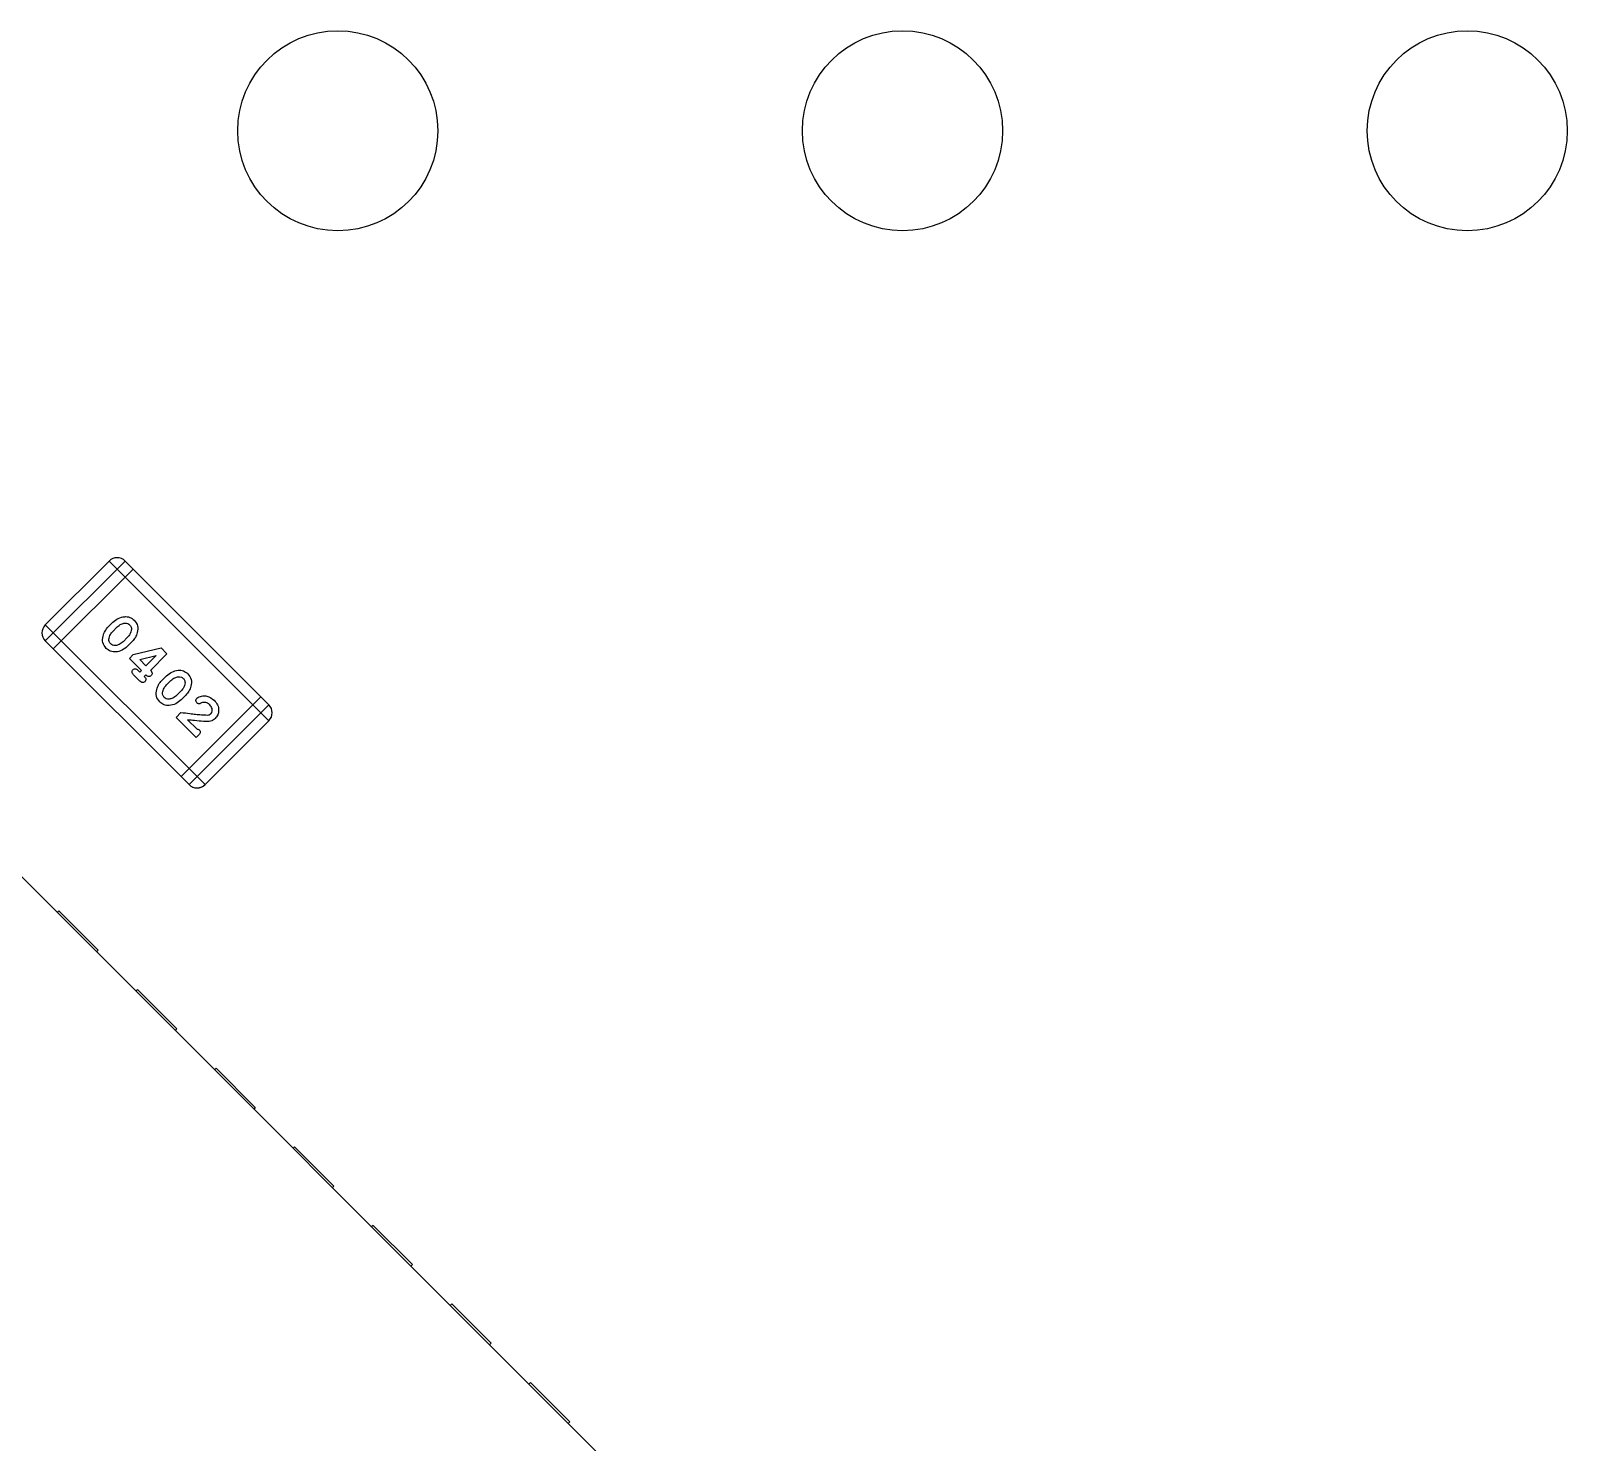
# Model space of a CAD drawing. Header units: millimetres. Extents: x 16604 to 36223, y 4309 to 8014.
# Drawn here: x 19489.84 to 19496.75, y 5308.1 to 5314.45 of the extents above; entities that cross this region are included whole.
import ezdxf

# ---------------------------------------------------------------- set-up
doc = ezdxf.new("R2010")
doc.units = ezdxf.units.MM
doc.layers.get('0').update_dxf_attribs({"lineweight": 35})

msp = doc.modelspace()

# ---------------------------------------------------------------- linework, layer by layer
at = {"color": 7, "linetype": 'Continuous', "lineweight": 25}
for p, q in [((19490.1883, 5312.0606), (19489.901, 5311.7732)), ((19490.2602, 5312.0606), (19489.901, 5311.7014)), ((19490.2242, 5312.0247), (19490.1883, 5312.0606)), ((19490.2242, 5312.0247), (19490.2602, 5311.9888)), ((19490.2961, 5312.0247), (19490.2602, 5312.0606)), ((19490.2602, 5312.0606), (19490.9067, 5311.414)), ((19490.2961, 5312.0247), (19490.2602, 5311.9888)), ((19490.2602, 5311.9888), (19489.9728, 5311.7014)), ((19490.8349, 5311.414), (19490.2602, 5311.9888)), ((19489.9369, 5311.7373), (19489.901, 5311.7732)), ((19489.9728, 5311.7014), (19489.9369, 5311.7373)), ((19490.1839, 5311.7642), (19490.2048, 5311.7851)), ((19490.2046, 5311.7441), (19490.2249, 5311.7644)), ((19489.901, 5311.7014), (19489.9369, 5311.6655)), ((19489.9728, 5311.7014), (19489.9369, 5311.6655)), ((19489.9369, 5311.6655), (19490.5116, 5311.0907)), ((19490.5475, 5311.1267), (19489.9728, 5311.7014)), ((19490.2712, 5311.718), (19490.251, 5311.6978)), ((19490.2919, 5311.698), (19490.271, 5311.677)), ((19490.2966, 5311.6396), (19490.4216, 5311.6698)), ((19490.4216, 5311.6698), (19490.4483, 5311.643)), ((19490.2796, 5311.6226), (19490.2966, 5311.6396)), ((19490.3334, 5311.5688), (19490.2796, 5311.6226)), ((19490.3257, 5311.6173), (19490.3998, 5311.6352)), ((19490.3538, 5311.5892), (19490.3257, 5311.6173)), ((19490.3998, 5311.6352), (19490.3538, 5311.5892)), ((19490.4483, 5311.643), (19490.3742, 5311.5688)), ((19490.326, 5311.5206), (19490.2982, 5311.5484)), ((19490.3186, 5311.5688), (19490.326, 5311.5614)), ((19490.326, 5311.5614), (19490.3334, 5311.5688)), ((19490.3538, 5311.5484), (19490.3464, 5311.541)), ((19490.4249, 5311.5232), (19490.4458, 5311.5441)), ((19490.4456, 5311.5031), (19490.4659, 5311.5234)), ((19490.5122, 5311.477), (19490.492, 5311.4567)), ((19490.533, 5311.4569), (19490.512, 5311.436)), ((19490.8349, 5311.414), (19490.5116, 5311.0907)), ((19490.9067, 5311.414), (19490.5835, 5311.0907)), ((19490.8708, 5311.45), (19490.8349, 5311.414)), ((19490.8349, 5311.414), (19490.8708, 5311.3781)), ((19490.8708, 5311.45), (19490.9067, 5311.414)), ((19490.4891, 5311.3575), (19490.5114, 5311.3797)), ((19490.58, 5311.2666), (19490.4891, 5311.3575)), ((19490.541, 5311.3464), (19490.5837, 5311.3037)), ((19490.6194, 5311.0548), (19490.9067, 5311.3422)), ((19490.9067, 5311.3422), (19490.8708, 5311.3781)), ((19489.1593, 5311.2751), (19494.109, 5306.3253)), ((19490.5892, 5311.2759), (19490.58, 5311.2666)), ((19490.5835, 5311.0907), (19490.5475, 5311.1267)), ((19490.5116, 5311.0907), (19490.5475, 5311.0548)), ((19490.5475, 5311.0548), (19490.5835, 5311.0907)), ((19490.6194, 5311.0548), (19490.5835, 5311.0907)), ((19489.9618, 5310.4866), (19489.9547, 5310.4796)), ((19490.1386, 5310.3099), (19489.9618, 5310.4866)), ((19490.1386, 5310.3099), (19490.1315, 5310.3028)), ((19490.3154, 5310.1331), (19490.3083, 5310.126)), ((19490.4921, 5309.9563), (19490.3154, 5310.1331)), ((19490.4921, 5309.9563), (19490.4851, 5309.9492)), ((19490.6689, 5309.7795), (19490.6619, 5309.7725)), ((19490.8457, 5309.6028), (19490.6689, 5309.7795)), ((19490.8457, 5309.6028), (19490.8386, 5309.5957)), ((19491.0225, 5309.426), (19491.0154, 5309.4189)), ((19491.1993, 5309.2492), (19491.0225, 5309.426)), ((19491.1993, 5309.2492), (19491.1922, 5309.2421)), ((19491.376, 5309.0724), (19491.369, 5309.0654)), ((19491.5528, 5308.8957), (19491.376, 5309.0724)), ((19491.5528, 5308.8957), (19491.5457, 5308.8886)), ((19491.7296, 5308.7189), (19491.7225, 5308.7118)), ((19491.9064, 5308.5421), (19491.7296, 5308.7189)), ((19491.9064, 5308.5421), (19491.8993, 5308.535)), ((19492.0831, 5308.3653), (19492.0761, 5308.3583)), ((19492.2599, 5308.1885), (19492.0831, 5308.3653)), ((19492.2599, 5308.1885), (19492.2528, 5308.1815))]:
    msp.add_line(p, q, dxfattribs=at)
for centre in [(19491.2167, 5313.9961), (19493.7567, 5313.9961), (19496.2967, 5313.9961)]:
    msp.add_circle(centre, 0.45, dxfattribs=at)
for centre, start, end in [((19490.2242, 5312.0247), 45, 135), ((19489.9369, 5311.7373), 135, 225), ((19490.8708, 5311.3781), 315, 45), ((19490.5835, 5311.0907), 225, 315)]:
    msp.add_arc(centre, 0.0508, start, end, dxfattribs=at)
for points, knots in [([(19490.2048, 5311.7851), (19490.2127, 5311.7914), (19490.2284, 5311.8039), (19490.2556, 5311.8119), (19490.2823, 5311.8096), (19490.2946, 5311.7994), (19490.3007, 5311.7943)], [0, 0, 0, 0, 0.280233, 0.56078, 0.780163, 1, 1, 1, 1]), ([(19490.175, 5311.6679), (19490.1685, 5311.676), (19490.1556, 5311.6923), (19490.16, 5311.7217), (19490.1684, 5311.746), (19490.1787, 5311.7581), (19490.1839, 5311.7642)], [0, 0, 0, 0, 0.278665, 0.558122, 0.779114, 1, 1, 1, 1]), ([(19490.1873, 5311.7088), (19490.1889, 5311.7162), (19490.1917, 5311.7295), (19490.2007, 5311.7396), (19490.2046, 5311.7441)], [0, 0, 0, 0, 0.559159, 1, 1, 1, 1]), ([(19490.2249, 5311.7644), (19490.2305, 5311.7692), (19490.2405, 5311.7779), (19490.2534, 5311.7804), (19490.2591, 5311.7815)], [0, 0, 0, 0, 0.559873, 1, 1, 1, 1]), ([(19490.2591, 5311.7815), (19490.2636, 5311.7814), (19490.2717, 5311.7812), (19490.2778, 5311.776), (19490.2805, 5311.7738)], [0, 0, 0, 0, 0.5588939, 1, 1, 1, 1]), ([(19490.2886, 5311.7532), (19490.287, 5311.7458), (19490.2841, 5311.7326), (19490.2752, 5311.7225), (19490.2712, 5311.718)], [0, 0, 0, 0, 0.559235, 1, 1, 1, 1]), ([(19490.2805, 5311.7738), (19490.2833, 5311.7704), (19490.2884, 5311.7644), (19490.2885, 5311.7566), (19490.2886, 5311.7532)], [0, 0, 0, 0, 0.559719, 1, 1, 1, 1]), ([(19490.3007, 5311.7943), (19490.3072, 5311.7862), (19490.3201, 5311.77), (19490.3158, 5311.7405), (19490.3075, 5311.7161), (19490.2971, 5311.704), (19490.2919, 5311.698)], [0, 0, 0, 0, 0.278653, 0.558132, 0.779122, 1, 1, 1, 1]), ([(19490.271, 5311.677), (19490.2632, 5311.6708), (19490.2474, 5311.6582), (19490.2201, 5311.6502), (19490.1934, 5311.6527), (19490.1811, 5311.6628), (19490.175, 5311.6679)], [0, 0, 0, 0, 0.280233, 0.560818, 0.780182, 1, 1, 1, 1]), ([(19490.1954, 5311.6883), (19490.1926, 5311.6916), (19490.1875, 5311.6976), (19490.1874, 5311.7054), (19490.1873, 5311.7088)], [0, 0, 0, 0, 0.559767, 1, 1, 1, 1]), ([(19490.2167, 5311.6806), (19490.2122, 5311.6807), (19490.2042, 5311.6809), (19490.1981, 5311.686), (19490.1954, 5311.6883)], [0, 0, 0, 0, 0.55887, 1, 1, 1, 1]), ([(19490.251, 5311.6978), (19490.2454, 5311.6929), (19490.2354, 5311.6842), (19490.2224, 5311.6817), (19490.2167, 5311.6806)], [0, 0, 0, 0, 0.559888, 1, 1, 1, 1]), ([(19490.2982, 5311.5484), (19490.2965, 5311.5503), (19490.2932, 5311.5539), (19490.2905, 5311.5605), (19490.2917, 5311.5671), (19490.2942, 5311.5701), (19490.2954, 5311.5716)], [0, 0, 0, 0, 0.280947, 0.560058, 0.77987, 1, 1, 1, 1]), ([(19490.2954, 5311.5716), (19490.2974, 5311.5732), (19490.3013, 5311.5762), (19490.3108, 5311.5758), (19490.3156, 5311.5715), (19490.3186, 5311.5688)], [0, 0, 0, 0, 0.280041, 0.559337, 1, 1, 1, 1]), ([(19490.3492, 5311.5179), (19490.3472, 5311.5163), (19490.3432, 5311.5133), (19490.3337, 5311.5136), (19490.3289, 5311.518), (19490.326, 5311.5206)], [0, 0, 0, 0, 0.280064, 0.559335, 1, 1, 1, 1]), ([(19490.3464, 5311.541), (19490.3481, 5311.5392), (19490.3514, 5311.5356), (19490.3539, 5311.5289), (19490.3529, 5311.5224), (19490.3504, 5311.5194), (19490.3492, 5311.5179)], [0, 0, 0, 0, 0.280975, 0.560088, 0.779862, 1, 1, 1, 1]), ([(19490.377, 5311.5457), (19490.375, 5311.5441), (19490.371, 5311.5411), (19490.3615, 5311.5414), (19490.3567, 5311.5458), (19490.3538, 5311.5484)], [0, 0, 0, 0, 0.280064, 0.559335, 1, 1, 1, 1]), ([(19490.3742, 5311.5688), (19490.3759, 5311.567), (19490.3792, 5311.5634), (19490.3817, 5311.5567), (19490.3807, 5311.5502), (19490.3782, 5311.5472), (19490.377, 5311.5457)], [0, 0, 0, 0, 0.280975, 0.560088, 0.779862, 1, 1, 1, 1]), ([(19490.416, 5311.4269), (19490.4095, 5311.435), (19490.3966, 5311.4513), (19490.401, 5311.4807), (19490.4094, 5311.505), (19490.4197, 5311.5171), (19490.4249, 5311.5232)], [0, 0, 0, 0, 0.278665, 0.558122, 0.779114, 1, 1, 1, 1]), ([(19490.4458, 5311.5441), (19490.4537, 5311.5503), (19490.4694, 5311.5629), (19490.4966, 5311.5709), (19490.5233, 5311.5686), (19490.5356, 5311.5584), (19490.5418, 5311.5533)], [0, 0, 0, 0, 0.280233, 0.56078, 0.780163, 1, 1, 1, 1]), ([(19490.4659, 5311.5234), (19490.4715, 5311.5282), (19490.4815, 5311.5369), (19490.4944, 5311.5394), (19490.5001, 5311.5405)], [0, 0, 0, 0, 0.559873, 1, 1, 1, 1]), ([(19490.5001, 5311.5405), (19490.5046, 5311.5404), (19490.5127, 5311.5402), (19490.5188, 5311.535), (19490.5215, 5311.5327)], [0, 0, 0, 0, 0.5588939, 1, 1, 1, 1]), ([(19490.5215, 5311.5327), (19490.5243, 5311.5294), (19490.5294, 5311.5234), (19490.5295, 5311.5156), (19490.5296, 5311.5122)], [0, 0, 0, 0, 0.5597193, 1, 1, 1, 1]), ([(19490.5418, 5311.5533), (19490.5482, 5311.5452), (19490.5611, 5311.5289), (19490.5568, 5311.4995), (19490.5485, 5311.4751), (19490.5381, 5311.463), (19490.533, 5311.4569)], [0, 0, 0, 0, 0.278653, 0.558132, 0.779122, 1, 1, 1, 1]), ([(19490.4284, 5311.4678), (19490.4299, 5311.4752), (19490.4328, 5311.4885), (19490.4417, 5311.4986), (19490.4456, 5311.5031)], [0, 0, 0, 0, 0.559159, 1, 1, 1, 1]), ([(19490.4364, 5311.4473), (19490.4336, 5311.4506), (19490.4285, 5311.4566), (19490.4284, 5311.4644), (19490.4284, 5311.4678)], [0, 0, 0, 0, 0.559767, 1, 1, 1, 1]), ([(19490.492, 5311.4567), (19490.4864, 5311.4519), (19490.4764, 5311.4432), (19490.4635, 5311.4407), (19490.4578, 5311.4396)], [0, 0, 0, 0, 0.559888, 1, 1, 1, 1]), ([(19490.5296, 5311.5122), (19490.528, 5311.5048), (19490.5251, 5311.4916), (19490.5162, 5311.4815), (19490.5122, 5311.477)], [0, 0, 0, 0, 0.559235, 1, 1, 1, 1]), ([(19490.5825, 5311.4434), (19490.5895, 5311.4474), (19490.6036, 5311.4554), (19490.6339, 5311.4543), (19490.6507, 5311.4417), (19490.661, 5311.4341)], [0, 0, 0, 0, 0.279813, 0.560624, 1, 1, 1, 1]), ([(19490.512, 5311.436), (19490.5042, 5311.4298), (19490.4885, 5311.4172), (19490.4611, 5311.4092), (19490.4344, 5311.4117), (19490.4221, 5311.4218), (19490.416, 5311.4269)], [0, 0, 0, 0, 0.280233, 0.560818, 0.780182, 1, 1, 1, 1]), ([(19490.4578, 5311.4396), (19490.4533, 5311.4397), (19490.4452, 5311.4399), (19490.4391, 5311.445), (19490.4364, 5311.4473)], [0, 0, 0, 0, 0.55887, 1, 1, 1, 1]), ([(19490.583, 5311.4231), (19490.5817, 5311.4248), (19490.579, 5311.4281), (19490.5783, 5311.4341), (19490.5794, 5311.4395), (19490.5815, 5311.4421), (19490.5825, 5311.4434)], [0, 0, 0, 0, 0.279504, 0.559316, 0.779773, 1, 1, 1, 1]), ([(19490.6007, 5311.4208), (19490.599, 5311.4201), (19490.5957, 5311.4187), (19490.5905, 5311.4185), (19490.5861, 5311.4203), (19490.584, 5311.4222), (19490.583, 5311.4231)], [0, 0, 0, 0, 0.280502, 0.559573, 0.77954, 1, 1, 1, 1]), ([(19490.6166, 5311.425), (19490.6135, 5311.4247), (19490.6079, 5311.4243), (19490.6029, 5311.4219), (19490.6007, 5311.4208)], [0, 0, 0, 0, 0.559298, 1, 1, 1, 1]), ([(19490.6404, 5311.4138), (19490.6365, 5311.4172), (19490.6296, 5311.4231), (19490.6205, 5311.4244), (19490.6166, 5311.425)], [0, 0, 0, 0, 0.559769, 1, 1, 1, 1]), ([(19490.6463, 5311.3737), (19490.6486, 5311.3773), (19490.6532, 5311.3844), (19490.6515, 5311.4003), (19490.6446, 5311.4087), (19490.6404, 5311.4138)], [0, 0, 0, 0, 0.278618, 0.559765, 1, 1, 1, 1]), ([(19490.661, 5311.4341), (19490.6666, 5311.4275), (19490.6777, 5311.4144), (19490.6822, 5311.3902), (19490.6784, 5311.368), (19490.6699, 5311.3575), (19490.6656, 5311.3522)], [0, 0, 0, 0, 0.280289, 0.559837, 0.779945, 1, 1, 1, 1]), ([(19490.5114, 5311.3797), (19490.5247, 5311.378), (19490.5466, 5311.3752), (19490.5772, 5311.3717), (19490.6032, 5311.3688), (19490.6205, 5311.3682), (19490.6292, 5311.3679)], [0, 0, 0, 0, 0.340031, 0.560051, 0.780068, 1, 1, 1, 1]), ([(19490.6125, 5311.3387), (19490.5991, 5311.3399), (19490.5753, 5311.3421), (19490.5515, 5311.3451), (19490.541, 5311.3464)], [0, 0, 0, 0, 0.559982, 1, 1, 1, 1]), ([(19490.6656, 5311.3522), (19490.6605, 5311.3481), (19490.6522, 5311.3412), (19490.6375, 5311.3382), (19490.625, 5311.338), (19490.6167, 5311.3384), (19490.6125, 5311.3387)], [0, 0, 0, 0, 0.338889, 0.558801, 0.779364, 1, 1, 1, 1]), ([(19490.6292, 5311.3679), (19490.6327, 5311.3681), (19490.639, 5311.3685), (19490.6441, 5311.3721), (19490.6463, 5311.3737)], [0, 0, 0, 0, 0.560979, 1, 1, 1, 1]), ([(19490.5837, 5311.3037), (19490.5858, 5311.3038), (19490.5895, 5311.3038), (19490.5925, 5311.3018), (19490.5939, 5311.3009)], [0, 0, 0, 0, 0.56148, 1, 1, 1, 1]), ([(19490.5939, 5311.3009), (19490.5954, 5311.299), (19490.5977, 5311.2961), (19490.5982, 5311.2912), (19490.597, 5311.284), (19490.5927, 5311.2795), (19490.5892, 5311.2759)], [0, 0, 0, 0, 0.249198, 0.374789, 0.500587, 1, 1, 1, 1]), ([(19490.5633, 5311.0442), (19490.5637, 5311.044), (19490.5671, 5311.0422), (19490.5745, 5311.0405), (19490.5849, 5311.0396), (19490.5952, 5311.0411), (19490.6046, 5311.0444), (19490.613, 5311.0491), (19490.6173, 5311.0529), (19490.6194, 5311.0548)], [0, 0, 0, 0, 0.017775, 0.191787, 0.36605, 0.537057, 0.701169, 0.855769, 1, 1, 1, 1])]:
    msp.add_open_spline(points, degree=3, knots=knots, dxfattribs=at)

doc.saveas('drawing.dxf')
